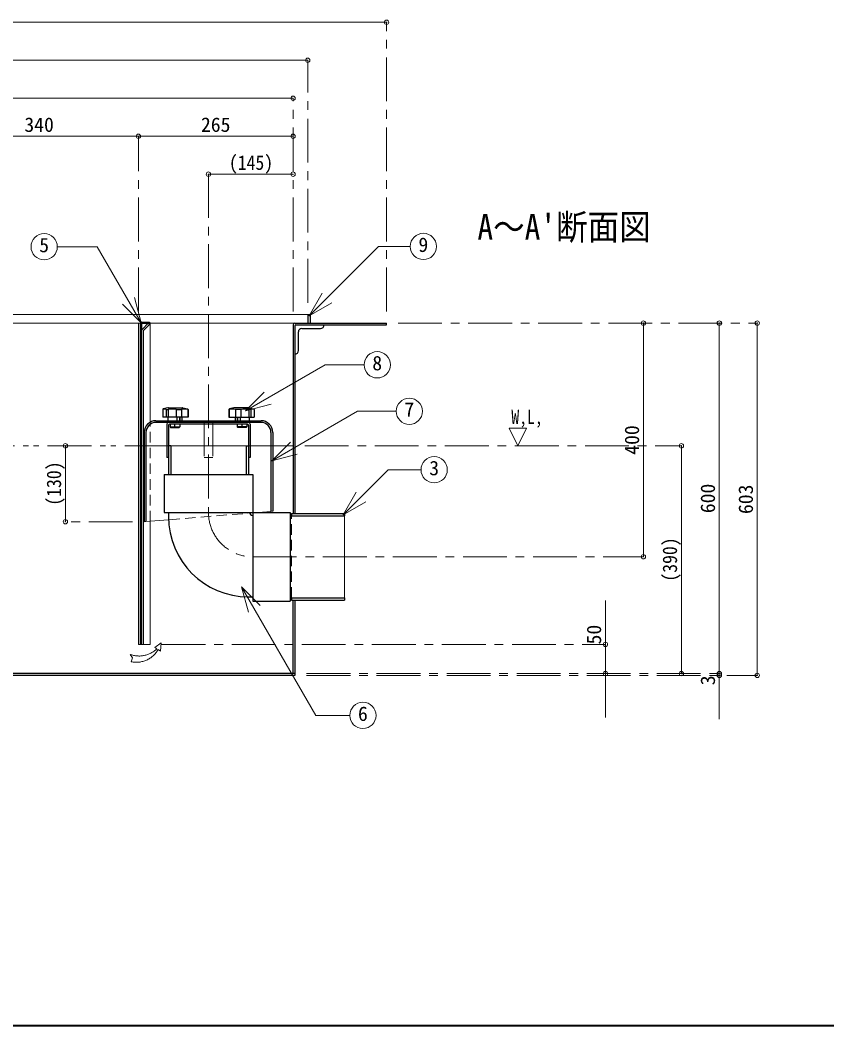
# Model space of a CAD drawing. Units: millimetres at full size, sheet at 1:15. Extents: x -3137 to 2938, y -2236 to 1979.
# Drawn here: x -1542 to -161, y -2236 to -514 of the extents above; entities that cross this region are included whole.
import ezdxf
from ezdxf.enums import TextEntityAlignment as Align

# ---------------------------------------------------------------- set-up
doc = ezdxf.new("R2010")
doc.units = ezdxf.units.MM
doc.header["$LTSCALE"] = 15
doc.header["$PDMODE"] = 32
doc.header["$PDSIZE"] = 7.5
for name, pattern in [('CHAIN1', [8, 5, -1, 1, -1]), ('DASHED1', [1.8, 1.2, -0.6]), ('DOUBLE_CHAIN1', [8.8, 5, -1, 0.6, -0.6, 0.6, -1])]:
    doc.linetypes.add(name, pattern=pattern)
doc.layers.add('0-0_ﾚｲﾔ1', color=4, linetype='Continuous', lineweight=9)
doc.layers.add('0-6_補助線', color=5, linetype='Continuous', lineweight=25)
doc.styles.add('ＭＳ ゴシック', font='')
doc.styles.get('ＭＳ ゴシック').set_extended_font_data('MS Gothic')

msp = doc.modelspace()

# ---------------------------------------------------------------- linework, layer by layer
at = {"layer": '0-0_ﾚｲﾔ1'}
for p, q in [((-914.86, -517.57), (-2434.86, -517.57)), ((-2299.86, -582.57), (-1049.86, -582.57)), ((-1074.86, -647.57), (-2274.86, -647.57)), ((-1679.86, -712.57), (-1339.86, -712.57)), ((-1339.86, -712.57), (-1074.86, -712.57)), ((-1219.86, -777.57), (-1074.86, -777.57)), ((-1674.61, -1017.57), (-1049.86, -1017.57)), ((-1674.61, -1032.57), (-1339.86, -1032.57)), ((-1336.86, -1032.57), (-1336.11, -1032.57)), ((-1321.11, -1032.57), (-1071.86, -1032.57)), ((-1319.86, -1202.25), (-1319.86, -1032.57)), ((-474.86, -1432.57), (-474.86, -1032.57)), ((-344.86, -1032.57), (-344.86, -1632.57)), ((-279.86, -1635.57), (-279.86, -1032.57)), ((-1464.86, -1242.57), (-1464.86, -1372.57)), ((-409.86, -1632.57), (-409.86, -1242.57)), ((-1319.86, -1582.57), (-1319.86, -1371.75)), ((-539.86, -1507.57), (-539.86, -1707.57)), ((-1336.86, -1582.57), (-1336.11, -1582.57)), ((-1334.61, -1582.57), (-1333.86, -1582.57)), ((-1330.86, -1582.57), (-1319.86, -1582.57)), ((-344.86, -1632.57), (-344.86, -1710.57))]:
    msp.add_line(p, q, dxfattribs=at)
at = {"layer": '0-0_ﾚｲﾔ1', "linetype": 'CHAIN1'}
for p, q in [((-914.86, -1012.57), (-914.86, -517.57)), ((-1049.86, -997.57), (-1049.86, -582.57)), ((-1074.86, -1012.57), (-1074.86, -647.57)), ((-1339.86, -1012.57), (-1339.86, -712.57)), ((-1219.86, -777.57), (-1219.86, -1356.57)), ((-894.86, -1032.57), (-279.86, -1032.57)), ((-1054.86, -1242.57), (-409.86, -1242.57)), ((-1349.86, -1372.57), (-1464.86, -1372.57)), ((-1299.86, -1582.57), (-539.86, -1582.57)), ((-1051.86, -1632.57), (-344.86, -1632.57)), ((-1051.86, -1635.57), (-279.86, -1635.57))]:
    msp.add_line(p, q, dxfattribs=at)
at = {"layer": '0-0_ﾚｲﾔ1', "color": 7, "lineweight": 18}
for p, q in [((-1478.79, -901.73), (-1410.33, -901.73)), ((-1335.09, -1032.05), (-1410.33, -901.73)), ((-1047.36, -1020.24), (-928.38, -901.27)), ((-928.38, -901.27), (-874.27, -901.27)), ((-1047.36, -1020.24), (-1024.86, -981.27)), ((-1335.09, -1032.05), (-1346.74, -988.58)), ((-1047.36, -1020.24), (-1008.39, -997.74)), ((-1335.09, -1032.05), (-1366.91, -1000.23)), ((-1339.86, -1032.57), (-1336.86, -1032.57)), ((-1339.86, -1582.57), (-1339.86, -1032.57)), ((-1336.86, -1582.57), (-1336.86, -1032.57)), ((-1332.98, -1042.69), (-1322.86, -1032.57)), ((-1322.86, -1032.57), (-1320.74, -1034.69)), ((-1333.86, -1044.81), (-1333.86, -1582.57)), ((-1330.86, -1045.43), (-1330.86, -1582.57)), ((-1330.42, -1044.37), (-1320.74, -1034.69)), ((-1156.18, -1182.65), (-1124.36, -1150.83)), ((-1156.18, -1182.65), (-1112.72, -1171.01)), ((-1111.37, -1268.24), (-964.6, -1183.5)), ((-898.34, -1183.5), (-964.6, -1183.5)), ((-704.86, -1212.57), (-674.86, -1212.57)), ((-689.86, -1242.57), (-704.86, -1212.57)), ((-689.86, -1242.57), (-674.86, -1212.57)), ((-1111.37, -1268.24), (-1079.55, -1236.42)), ((-1111.37, -1268.24), (-1067.91, -1256.59)), ((-989.29, -1360.83), (-966.79, -1321.85)), ((-989.29, -1360.83), (-950.32, -1338.33)), ((-1163.09, -1483.87), (-1151.44, -1527.34)), ((-1163.09, -1483.87), (-1035.97, -1704.05)), ((-1163.09, -1483.87), (-1131.27, -1515.69)), ((-1336.86, -1582.57), (-1339.86, -1582.57)), ((-1330.86, -1582.57), (-1333.86, -1582.57)), ((-1035.97, -1704.05), (-977.85, -1704.05))]:
    msp.add_line(p, q, dxfattribs=at)
at = {"layer": '0-0_ﾚｲﾔ1', "color": 5, "lineweight": 25}
for p, q in [((-1336.11, -1032.57), (-1336.11, -1582.57)), ((-1334.61, -1031.07), (-1321.11, -1031.07)), ((-1333.86, -1032.57), (-1321.11, -1032.57)), ((-1321.11, -1031.07), (-1321.11, -1032.57)), ((-1071.86, -1032.57), (-914.86, -1032.57)), ((-1049.86, -1017.57), (-1044.86, -1017.57)), ((-1049.86, -1017.57), (-1049.86, -1032.57)), ((-1044.86, -1032.57), (-1044.86, -1017.57)), ((-914.86, -1035.57), (-914.86, -1032.57)), ((-1334.61, -1033.32), (-1334.61, -1582.57)), ((-1074.86, -1035.57), (-1074.86, -1358.57)), ((-1071.86, -1037.07), (-1071.86, -1358.57)), ((-1070.36, -1035.57), (-914.86, -1035.57)), ((-1065.86, -1079.57), (-1065.86, -1047.57)), ((-1059.86, -1041.57), (-1027.86, -1041.57)), ((-1291.36, -1205.57), (-1291.36, -1262.57)), ((-1288.36, -1207.07), (-1288.36, -1291.57)), ((-1152.86, -1205.57), (-1286.86, -1205.57)), ((-1151.36, -1207.07), (-1151.36, -1291.57)), ((-1148.36, -1205.57), (-1148.36, -1262.57)), ((-1284.46, -1242.57), (-1288.36, -1242.57)), ((-1284.46, -1242.57), (-1284.46, -1291.57)), ((-1155.26, -1242.57), (-1155.26, -1291.57)), ((-1155.26, -1242.57), (-1151.36, -1242.57)), ((-1288.36, -1262.57), (-1291.36, -1262.57)), ((-1148.36, -1262.57), (-1151.36, -1262.57)), ((-1295.86, -1291.57), (-1143.86, -1291.57)), ((-1079.86, -1356.57), (-1079.86, -1508.57)), ((-1077.86, -1358.57), (-986.86, -1358.57)), ((-1077.86, -1358.57), (-1077.86, -1362.47)), ((-986.86, -1358.57), (-986.86, -1362.47)), ((-1079.86, -1362.47), (-986.86, -1362.47)), ((-1079.86, -1502.67), (-986.86, -1502.67)), ((-1077.86, -1502.67), (-1077.86, -1506.57)), ((-1077.86, -1506.57), (-986.86, -1506.57)), ((-1074.86, -1632.57), (-1074.86, -1506.57)), ((-1071.86, -1506.57), (-1071.86, -1635.57)), ((-986.86, -1502.67), (-986.86, -1506.57)), ((-1334.61, -1582.57), (-1336.11, -1582.57)), ((-1071.86, -1632.57), (-2277.86, -1632.57)), ((-1071.86, -1635.57), (-2277.86, -1635.57))]:
    msp.add_line(p, q, dxfattribs=at)
at = {"layer": '0-0_ﾚｲﾔ1', "linetype": 'DASHED1'}
for p, q in [((-1227.36, -1205.57), (-1227.36, -1202.57)), ((-1212.36, -1205.57), (-1212.36, -1202.57)), ((-1212.36, -1242.57), (-1212.36, -1262.57))]:
    msp.add_line(p, q, dxfattribs=at)
at = {"layer": '0-0_ﾚｲﾔ1', "linetype": 'DOUBLE_CHAIN1'}
for p, q in [((-1288.36, -1242.57), (-2264.86, -1242.57)), ((-1074.86, -1242.57), (-1151.36, -1242.57)), ((-1311.79, -1587.66), (-1300.61, -1580.03)), ((-1302.1, -1594.37), (-1300.61, -1580.03)), ((-1311.79, -1587.66), (-1308.32, -1590.07)), ((-1306.28, -1591.48), (-1302.1, -1594.37))]:
    msp.add_line(p, q, dxfattribs=at)
at = {"layer": '0-0_ﾚｲﾔ1', "color": 1, "lineweight": 40}
msp.add_line((2937.64, -2235.57), (-3137.36, -2235.57), dxfattribs=at)
at = {"layer": '0-0_ﾚｲﾔ1', "color": 7, "lineweight": 18}
for points in [[(-1156.18, -1182.65), (-1019.74, -1103.88), (-953.28, -1103.88)], [(-989.29, -1360.83), (-911.98, -1283.52), (-855.76, -1283.52)]]:
    msp.add_lwpolyline(points, dxfattribs=at)
at = {"layer": '0-0_ﾚｲﾔ1', "linetype": 'DASHED1'}
msp.add_lwpolyline([(-1227.36, -1242.57), (-1227.36, -1262.57), (-1212.36, -1262.57)], dxfattribs=at)
at = {"layer": '0-0_ﾚｲﾔ1', "linetype": 'DOUBLE_CHAIN1'}
msp.add_lwpolyline([(-1354.18, -1599.6), (-1349.91, -1605.46), (-1352.34, -1612.27)], dxfattribs=at)
at = {"layer": '0-0_ﾚｲﾔ1', "color": 7, "lineweight": 18}
for centre in [(-1501.29, -901.73), (-851.77, -901.27), (-930.78, -1103.88), (-875.84, -1183.5), (-833.26, -1283.52), (-955.35, -1704.05)]:
    msp.add_circle(centre, 22.5, dxfattribs=at)
at = {"layer": '0-0_ﾚｲﾔ1', "color": 5, "lineweight": 25}
for centre, radius, start, end in [((-1334.61, -1032.57), 1.5, 90, 180), ((-1333.86, -1033.32), 0.75, 90, 180), ((-1071.86, -1035.57), 3, 90, 180), ((-1070.36, -1037.07), 1.5, 90, 180), ((-1059.86, -1047.57), 6, 90, 180), ((-1027.86, -1035.57), 6, 270, 0), ((-1071.86, -1079.57), 6, 270, 0), ((-1288.36, -1205.57), 3, 90, 180), ((-1151.36, -1205.57), 3, 0, 90), ((-1286.86, -1207.07), 1.5, 90, 180), ((-1152.86, -1207.07), 1.5, 0, 90)]:
    msp.add_arc(centre, radius, start, end, dxfattribs=at)
at = {"layer": '0-0_ﾚｲﾔ1', "color": 7, "lineweight": 18}
for centre, radius in [((-1330.86, -1044.81), 3), ((-1329.36, -1045.43), 1.5)]:
    msp.add_arc(centre, radius, 135, 180, dxfattribs=at)
at = {"layer": '0-0_ﾚｲﾔ1', "linetype": 'DOUBLE_CHAIN1'}
for centre, radius, start, end in [((-1338.77, -1558.64), 43.76, 249.37581, 314.10079), ((-1343.5, -1570.43), 42.76, 258.06872, 330.51954)]:
    msp.add_arc(centre, radius, start, end, dxfattribs=at)
at = {"layer": '0-0_ﾚｲﾔ1', "color": 1}
for p in [(-914.86, -517.57), (-1049.86, -582.57), (-1074.86, -647.57), (-1339.86, -712.57), (-1074.86, -712.57), (-1219.86, -777.57), (-1074.86, -777.57), (-474.86, -1032.57), (-344.86, -1032.57), (-279.86, -1032.57), (-1464.86, -1242.57), (-409.86, -1242.57), (-1464.86, -1372.57), (-474.86, -1432.57), (-539.86, -1582.57), (-539.86, -1632.57), (-409.86, -1632.57), (-344.86, -1632.57), (-344.86, -1635.57), (-279.86, -1635.57)]:
    msp.add_point(p, dxfattribs=at)
at = {"layer": '0-6_補助線'}
for p, q in [((-1297.98, -1180.37), (-1297.98, -1193.57)), ((-1289.28, -1177.66), (-1297.19, -1179.4)), ((-1292.29, -1180.37), (-1292.29, -1193.57)), ((-1288.43, -1177.57), (-1264.41, -1177.57)), ((-1275.17, -1180.37), (-1275.17, -1193.57)), ((-1263.56, -1177.66), (-1255.64, -1179.4)), ((-1255.39, -1180.37), (-1255.39, -1193.57)), ((-1184.33, -1180.37), (-1184.33, -1193.57)), ((-1176.16, -1177.66), (-1184.07, -1179.4)), ((-1151.29, -1177.57), (-1175.3, -1177.57)), ((-1164.55, -1180.37), (-1164.55, -1193.57)), ((-1150.44, -1177.66), (-1142.52, -1179.4)), ((-1147.43, -1180.37), (-1147.43, -1193.57)), ((-1141.74, -1180.37), (-1141.74, -1193.57)), ((-1309.86, -1199.57), (-1129.86, -1199.57)), ((-1129.86, -1202.57), (-1309.86, -1202.57)), ((-1254.86, -1193.57), (-1297.98, -1193.57)), ((-1289.36, -1193.57), (-1289.36, -1199.57)), ((-1274.15, -1193.57), (-1274.15, -1199.57)), ((-1269.47, -1193.57), (-1269.47, -1199.57)), ((-1268.95, -1193.57), (-1268.95, -1199.57)), ((-1265.36, -1193.57), (-1265.36, -1199.57)), ((-1184.86, -1193.57), (-1141.74, -1193.57)), ((-1174.36, -1193.57), (-1174.36, -1199.57)), ((-1170.77, -1193.57), (-1170.77, -1199.57)), ((-1170.25, -1193.57), (-1170.25, -1199.57)), ((-1165.57, -1193.57), (-1165.57, -1199.57)), ((-1150.36, -1193.57), (-1150.36, -1199.57)), ((-1329.86, -1219.57), (-1329.86, -1372.57)), ((-1285.61, -1205.58), (-1285.61, -1210.07)), ((-1285.61, -1210.07), (-1269.11, -1210.07)), ((-1277.36, -1210.07), (-1277.36, -1205.57)), ((-1154.11, -1210.07), (-1170.61, -1210.07)), ((-1162.36, -1210.07), (-1162.36, -1205.57)), ((-1154.11, -1205.58), (-1154.11, -1210.07)), ((-1112.86, -1219.57), (-1112.86, -1354.82)), ((-1295.86, -1291.57), (-1295.86, -1356.57)), ((-1143.86, -1291.57), (-1143.86, -1356.57)), ((-1295.86, -1356.57), (-1079.86, -1356.57)), ((-1288.36, -1356.57), (-1288.36, -1364.07)), ((-1151.36, -1501.07), (-1143.86, -1501.07))]:
    msp.add_line(p, q, dxfattribs=at)
at = {"layer": '0-6_補助線', "color": 4, "linetype": 'DASHED1', "lineweight": 9}
for p, q in [((-1319.86, -1371.75), (-1319.86, -1202.25)), ((-1134.3, -1356.57), (-1288.26, -1369.17)), ((-1077.86, -1502.67), (-1077.86, -1362.47))]:
    msp.add_line(p, q, dxfattribs=at)
at = {"layer": '0-6_補助線', "color": 7, "lineweight": 18}
for p, q in [((-1227.36, -1205.57), (-1227.36, -1242.57)), ((-1212.36, -1205.57), (-1212.36, -1242.57)), ((-1284.46, -1242.57), (-1155.26, -1242.57)), ((-986.86, -1502.67), (-986.86, -1362.47))]:
    msp.add_line(p, q, dxfattribs=at)
at = {"layer": '0-6_補助線', "color": 4, "lineweight": 9}
for p, q in [((-1112.86, -1354.82), (-1134.3, -1356.57)), ((-1288.26, -1369.17), (-1326.86, -1372.32))]:
    msp.add_line(p, q, dxfattribs=at)
at = {"layer": '0-6_補助線', "color": 4, "linetype": 'CHAIN1', "lineweight": 9}
msp.add_line((-1143.86, -1432.57), (-474.86, -1432.57), dxfattribs=at)
at = {"layer": '0-6_補助線'}
for points in [[(-1292.29, -1180.37), (-1288.86, -1180.37), (-1288.86, -1193.57)], [(-1275.17, -1180.37), (-1265.97, -1180.37), (-1265.97, -1193.57)], [(-1255.39, -1180.37), (-1254.86, -1180.37), (-1254.86, -1193.57)], [(-1184.33, -1180.37), (-1184.86, -1180.37), (-1184.86, -1193.57)], [(-1164.55, -1180.37), (-1173.75, -1180.37), (-1173.75, -1193.57)], [(-1147.43, -1180.37), (-1150.86, -1180.37), (-1150.86, -1193.57)], [(-1326.86, -1219.57), (-1326.86, -1372.32), (-1329.86, -1372.57)], [(-1285.61, -1210.07), (-1284.61, -1211.07), (-1270.11, -1211.07)], [(-1269.11, -1205.57), (-1269.11, -1210.07), (-1270.11, -1211.07)], [(-1170.61, -1205.57), (-1170.61, -1210.07), (-1169.61, -1211.07)], [(-1154.11, -1210.07), (-1155.11, -1211.07), (-1169.61, -1211.07)], [(-1109.86, -1219.57), (-1109.86, -1354.57), (-1112.86, -1354.82)], [(-1143.86, -1356.57), (-1143.86, -1508.57), (-1079.86, -1508.57)]]:
    msp.add_lwpolyline(points, dxfattribs=at)
for centre, radius, start, end in [((-1296.98, -1180.37), 1, 102.36697, 180), ((-1295.14, -1185), 5.43, 58.41904, 121.58096), ((-1288.43, -1181.57), 4, 90, 102.36697), ((-1282.02, -1209.08), 29.51, 76.59069, 103.40931), ((-1260.68, -1197.36), 17.8, 72.70582, 107.29418), ((-1264.41, -1181.57), 4, 77.63303, 90), ((-1255.86, -1180.37), 1, 0, 77.63303), ((-1183.86, -1180.37), 1, 102.36697, 180), ((-1179.04, -1197.36), 17.8, 72.70582, 107.29418), ((-1175.3, -1181.57), 4, 90, 102.36697), ((-1157.7, -1209.08), 29.51, 76.59069, 103.40931), ((-1151.29, -1181.57), 4, 77.63303, 90), ((-1144.58, -1185), 5.43, 58.41904, 121.58096), ((-1142.74, -1180.37), 1, 0, 77.63303), ((-1309.86, -1219.57), 20, 90, 180), ((-1309.86, -1219.57), 17, 90, 180), ((-1129.86, -1219.57), 20, 0, 90), ((-1129.86, -1219.57), 17, 0, 90), ((-1281.48, -1199.1), 11.72, 249.39031, 290.60969), ((-1273.23, -1199.1), 11.72, 249.39031, 290.60969), ((-1166.48, -1199.1), 11.72, 249.39031, 290.60969), ((-1158.23, -1199.1), 11.72, 249.39031, 290.60969), ((-1143.86, -1356.57), 5.3, 180, 270), ((-1151.36, -1364.07), 137, 180, 270)]:
    msp.add_arc(centre, radius, start, end, dxfattribs=at)
at = {"layer": '0-6_補助線', "color": 4, "linetype": 'CHAIN1', "lineweight": 9}
msp.add_arc((-1143.86, -1356.57), 76, 180, 270, dxfattribs=at)

# ---------------------------------------------------------------- texts
at = {"layer": '0-0_ﾚｲﾔ1', "color": 7, "style": 'ＭＳ ゴシック'}
for s, p in [('340', (-1535.17, -712.57)), ('265', (-1232.67, -712.57)), ('5', (-1509.72, -918.6)), ('9', (-860.21, -918.14)), ('8', (-939.22, -1120.75)), ('7', (-884.28, -1200.37)), ('3', (-841.69, -1300.39)), ('6', (-963.79, -1720.93))]:
    msp.add_text(s, height=24.74, dxfattribs=at).set_placement(p, align=Align.BOTTOM_LEFT)
for s, height, width, p in [('(145)', 24.74, 0.9, (-1184.86, -777.57)), ("A～A'断面図", 43.99, 0.9, (-759.23, -903.07)), ('W,L,', 24.74, 0.8, (-701.11, -1212.57))]:
    msp.add_text(s, height=height, dxfattribs=dict(at, width=width)).set_placement(p, align=Align.BOTTOM_LEFT)
for s, p in [('400', (-474.86, -1257.88)), ('600', (-344.86, -1357.88)), ('603', (-279.86, -1359.38)), ('50', (-539.86, -1582.57)), ('3', (-344.86, -1652.44))]:
    msp.add_text(s, height=24.74, rotation=90, dxfattribs=at).set_placement(p, align=Align.BOTTOM_LEFT)
at = {"layer": '0-0_ﾚｲﾔ1', "color": 7, "style": 'ＭＳ ゴシック', "width": 0.9}
for s, p in [('(130)', (-1464.86, -1345.07)), ('(390)', (-409.86, -1475.07))]:
    msp.add_text(s, height=24.74, rotation=90, dxfattribs=at).set_placement(p, align=Align.BOTTOM_LEFT)

doc.saveas('drawing.dxf')
